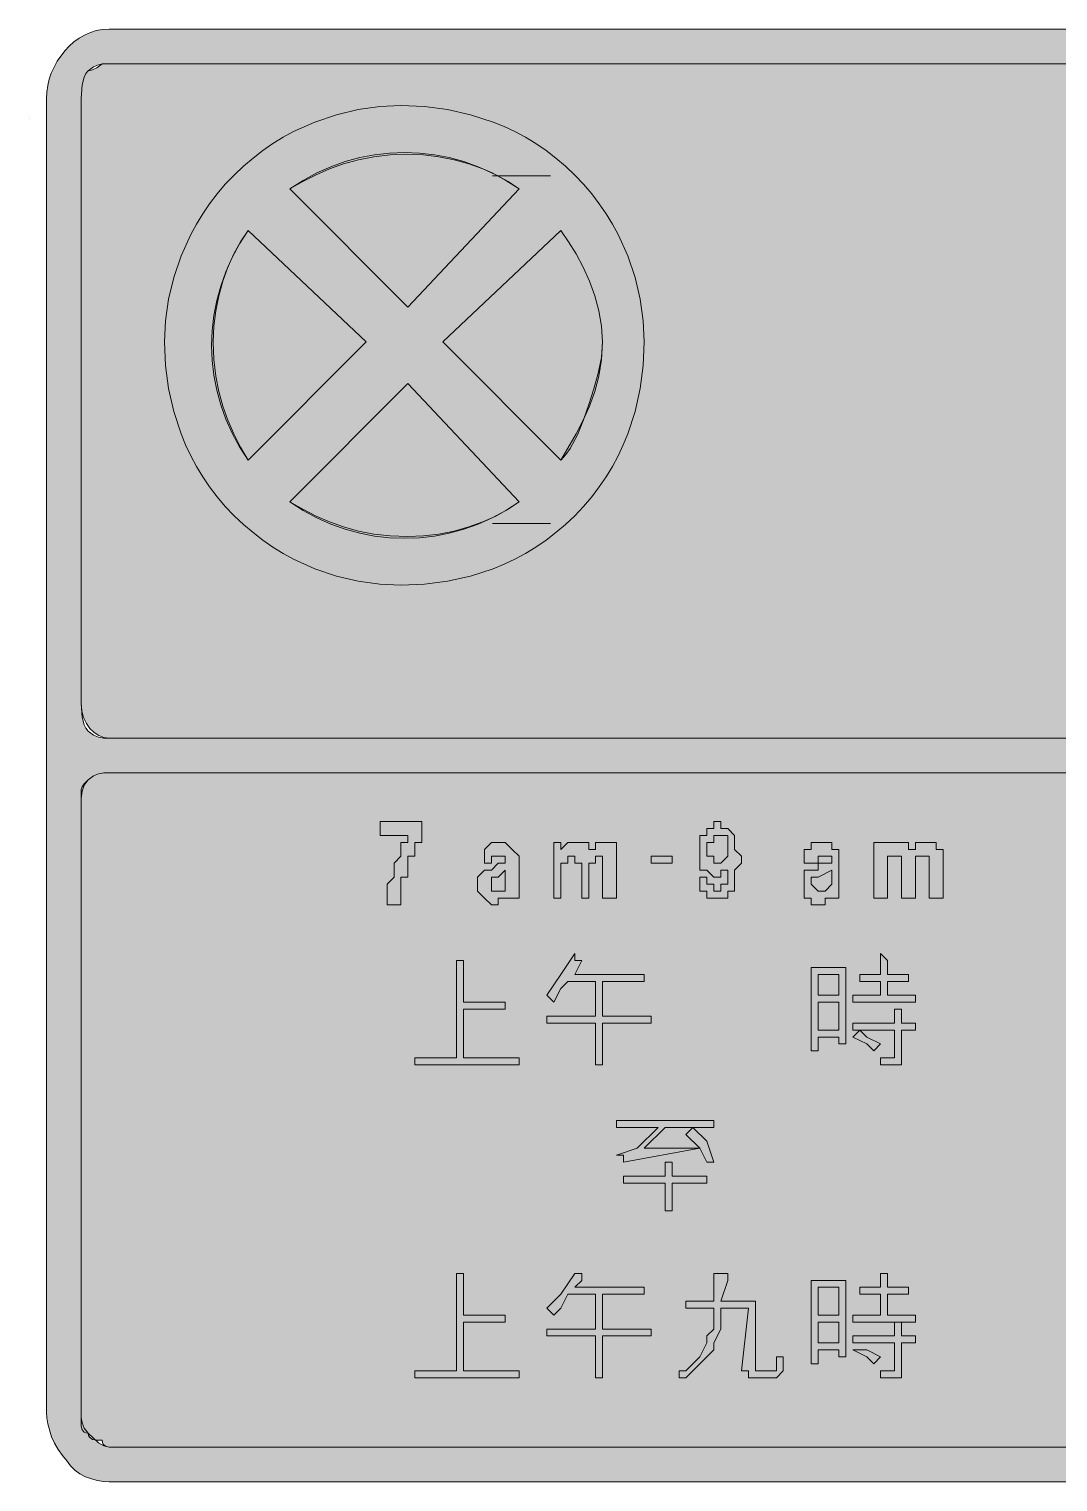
# Model space of a CAD drawing. Header units: metres. Extents: x 73 to 493, y 11 to 262.
# Drawn here: x 73.3 to 250.9, y 10.8 to 261.6 of the extents above; entities that cross this region are included whole.
import ezdxf

# ---------------------------------------------------------------- set-up
doc = ezdxf.new("R2010")
doc.units = ezdxf.units.M
for name, color, linetype, true_color in [('FILL_BLACK_000000', 7, 'Continuous', 0x000000), ('FILL_PINK_E1E1E1', 7, 'Continuous', 0xe1e1e1), ('FILL_WHITE_FFFFFF', 7, 'Continuous', 0xffffff), ('FILL_YELLOW_FFFF00', 7, 'Continuous', 0xffff00), ('STROKE_BLACK_000000', 7, 'Continuous', 0x000000)]:
    doc.layers.add(name, color=color, linetype=linetype, true_color=true_color)

msp = doc.modelspace()

# ---------------------------------------------------------------- hatches: boundary and pattern name
at = {"layer": 'FILL_BLACK_000000', "true_color": 0x000000}
h = msp.add_hatch(color=7, dxfattribs=at)
h.dxf.hatch_style = 1
h.paths.add_polyline_path([(76.77, 252.94), (77.13, 254.01), (78.13, 256.03), (79.44, 257.85), (80.21, 258.66), (81.04, 259.39), (81.93, 260.03), (82.87, 260.57), (83.87, 261.01), (84.9, 261.33), (85.98, 261.53), (87.09, 261.6), (480.69, 261.6), (481.99, 261.54), (483.18, 261.37), (484.3, 261.09), (485.34, 260.7), (486.33, 260.19), (487.27, 259.58), (489.09, 258), (489.93, 257.05), (490.67, 256.01), (491.28, 254.92), (491.79, 253.8), (492.47, 251.59), (492.63, 250.55), (492.69, 249.6), (492.69, 22.8), (492.63, 21.85), (492.47, 20.81), (491.79, 18.6), (491.28, 17.48), (490.67, 16.39), (489.93, 15.35), (489.09, 14.4), (487.27, 12.82), (486.33, 12.21), (485.34, 11.7), (484.3, 11.31), (483.18, 11.03), (481.99, 10.86), (480.69, 10.8), (87.09, 10.8), (86.14, 10.86), (85.12, 11.03), (84.07, 11.31), (83.04, 11.7), (82.06, 12.21), (81.18, 12.82), (80.45, 13.56), (79.89, 14.4), (79.05, 15.35), (78.31, 16.39), (77.7, 17.48), (77.19, 18.6), (76.51, 20.81), (76.35, 21.85), (76.29, 22.8), (76.29, 249.6), (76.35, 250.72), (76.51, 251.84), (76.77, 252.94)])
h.paths.add_polyline_path([(82.44, 21), (82.8, 20.1), (83.49, 19.2), (85.29, 17.55), (86.19, 17.01), (87.09, 16.8), (480.69, 16.8), (481.98, 16.91), (483.15, 17.23), (484.17, 17.75), (485.04, 18.45), (485.74, 19.32), (486.26, 20.34), (486.58, 21.51), (486.69, 22.8), (486.69, 127.2), (486.58, 128.49), (486.26, 129.66), (485.74, 130.68), (485.04, 131.55), (484.17, 132.25), (483.15, 132.77), (481.98, 133.09), (480.69, 133.2), (87.09, 133.2), (86.19, 133.18), (85.29, 133.05), (84.39, 132.69), (83.49, 132), (82.8, 131.08), (82.44, 130.05), (82.31, 128.79), (82.29, 127.2), (82.29, 22.8), (82.31, 21.9), (82.44, 21)], flags=16)
h.paths.add_polyline_path([(484.4, 139.71), (484.99, 140), (485.49, 140.4), (485.89, 140.9), (486.18, 141.49), (486.54, 142.8), (486.69, 145.2), (486.69, 249.6), (486.54, 252), (486.18, 253.31), (485.89, 253.9), (485.49, 254.4), (484.99, 254.8), (484.4, 255.09), (483.09, 255.45), (480.69, 255.6), (87.09, 255.6), (86.19, 255.58), (85.29, 255.45), (84.39, 255.09), (83.49, 254.4), (83.09, 253.9), (82.8, 253.31), (82.44, 252), (82.29, 249.6), (82.29, 145.2), (82.44, 142.8), (82.8, 141.49), (83.09, 140.9), (83.49, 140.4), (84.39, 139.71), (85.29, 139.35), (86.19, 139.22), (87.09, 139.2), (480.69, 139.2), (483.09, 139.35), (484.4, 139.71)], flags=16)
h = msp.add_hatch(color=7, dxfattribs=at)
h.dxf.hatch_style = 1
h.paths.add_polyline_path([(175.86, 189.8), (174.98, 187.94), (174, 186.1), (172.91, 184.31), (171.72, 182.56), (170.42, 180.86), (169.01, 179.2), (167.49, 177.6), (165.89, 176.08), (164.23, 174.67), (162.53, 173.37), (160.78, 172.18), (158.99, 171.09), (157.15, 170.11), (155.29, 169.23), (153.39, 168.45), (149.51, 167.18), (145.55, 166.29), (141.54, 165.77), (137.49, 165.6), (133.84, 165.77), (130.12, 166.29), (126.37, 167.18), (122.64, 168.45), (118.96, 170.11), (117.16, 171.09), (115.38, 172.18), (113.64, 173.37), (111.95, 174.67), (110.29, 176.08), (108.69, 177.6), (107.17, 179.2), (105.76, 180.86), (104.46, 182.56), (103.27, 184.31), (102.18, 186.1), (101.2, 187.94), (100.32, 189.8), (99.54, 191.7), (98.27, 195.58), (97.38, 199.54), (96.86, 203.55), (96.69, 207.6), (96.86, 211.25), (97.38, 214.97), (98.27, 218.72), (99.54, 222.45), (101.2, 226.13), (102.18, 227.93), (103.27, 229.71), (104.46, 231.45), (105.76, 233.14), (107.17, 234.8), (108.69, 236.4), (110.29, 237.92), (111.95, 239.33), (113.64, 240.63), (115.38, 241.82), (117.16, 242.91), (118.96, 243.89), (122.64, 245.55), (126.37, 246.82), (130.12, 247.71), (133.84, 248.23), (137.49, 248.4), (141.54, 248.23), (145.55, 247.71), (149.51, 246.82), (153.39, 245.55), (155.29, 244.77), (157.15, 243.89), (158.99, 242.91), (160.78, 241.82), (162.53, 240.63), (164.23, 239.33), (165.89, 237.92), (167.49, 236.4), (169.01, 234.8), (170.42, 233.14), (171.72, 231.45), (172.91, 229.71), (174, 227.93), (174.98, 226.13), (176.64, 222.45), (177.91, 218.72), (178.8, 214.97), (179.32, 211.25), (179.49, 207.6), (179.32, 203.55), (178.8, 199.54), (177.91, 195.58), (176.64, 191.7), (175.86, 189.8)])
h.paths.add_polyline_path([(105.68, 214.72), (105.18, 212.16), (104.89, 209.59), (104.79, 207), (104.89, 204.41), (105.18, 201.84), (105.68, 199.28), (106.37, 196.76), (107.25, 194.28), (108.33, 191.85), (109.61, 189.49), (111.09, 187.2), (131.49, 207.6), (111.09, 226.8), (109.61, 224.51), (108.33, 222.15), (107.25, 219.72), (106.37, 217.24), (105.68, 214.72)], flags=16)
h.paths.add_polyline_path([(167.94, 191.55), (168.97, 194.12), (169.89, 196.8), (170.77, 199.5), (171.54, 202.2), (172.08, 204.9), (172.29, 207.6), (172.13, 210.3), (171.67, 212.96), (170.96, 215.57), (170.04, 218.1), (168.95, 220.51), (167.73, 222.79), (166.43, 224.89), (165.09, 226.8), (144.69, 207.6), (165.09, 187.2), (165.94, 188.15), (166.68, 189.21), (167.94, 191.55)], flags=16)
h.paths.add_polyline_path([(150.81, 237.84), (148.33, 238.72), (145.81, 239.41), (143.25, 239.91), (140.68, 240.2), (138.09, 240.3), (135.5, 240.2), (132.93, 239.91), (130.37, 239.41), (127.85, 238.72), (125.37, 237.84), (122.94, 236.76), (120.58, 235.48), (118.29, 234), (138.69, 213.6), (157.89, 234), (155.6, 235.48), (153.24, 236.76), (150.81, 237.84)], flags=16)
h.paths.add_polyline_path([(118.29, 180), (120.58, 178.52), (122.94, 177.24), (125.37, 176.16), (127.85, 175.27), (130.37, 174.59), (132.93, 174.09), (135.5, 173.8), (138.09, 173.7), (140.68, 173.8), (143.25, 174.09), (145.81, 174.59), (148.33, 175.27), (150.81, 176.16), (153.24, 177.24), (155.6, 178.52), (157.89, 180), (138.69, 200.4), (118.29, 180)], flags=16)
h = msp.add_hatch(color=7, dxfattribs=at)
h.dxf.hatch_style = 1
h.paths.add_polyline_path([(133.89, 124.8), (141.09, 124.8), (141.09, 122.4), (141.09, 121.2), (139.89, 121.2), (139.89, 120), (139.89, 118.8), (138.69, 118.8), (138.69, 117.6), (138.69, 116.4), (138.69, 115.2), (137.49, 115.2), (137.49, 114), (137.49, 112.8), (137.49, 111.6), (137.49, 110.4), (135.09, 110.4), (135.09, 111.6), (135.09, 112.8), (135.09, 114), (136.29, 115.2), (136.29, 116.4), (136.29, 117.6), (137.49, 118.8), (137.49, 120), (137.49, 121.2), (138.69, 121.2), (138.69, 122.4), (133.89, 122.4), (133.89, 124.8)])
h = msp.add_hatch(color=7, dxfattribs=at)
h.dxf.hatch_style = 1
h.paths.add_polyline_path([(190.29, 114), (191.49, 114), (191.49, 112.8), (192.69, 112.8), (192.69, 114), (193.89, 114), (193.89, 115.2), (193.89, 116.4), (192.69, 116.4), (192.69, 115.2), (191.49, 115.2), (190.29, 116.4), (189.09, 116.4), (189.09, 117.6), (189.09, 118.8), (189.09, 120), (189.09, 121.2), (189.09, 122.4), (190.29, 122.4), (190.29, 123.6), (191.49, 123.6), (191.49, 124.8), (192.69, 124.8), (192.69, 123.6), (193.89, 123.6), (195.09, 122.4), (195.09, 121.2), (195.09, 120), (196.29, 118.8), (196.29, 117.6), (195.09, 116.4), (195.09, 115.2), (195.09, 114), (195.09, 112.8), (193.89, 112.8), (193.89, 111.6), (192.69, 111.6), (191.49, 111.6), (190.29, 111.6), (190.29, 112.8), (189.09, 112.8), (189.09, 114), (189.09, 115.2), (190.29, 115.2), (190.29, 114)])
h.paths.add_polyline_path([(193.89, 121.2), (193.89, 122.4), (192.69, 122.4), (191.49, 122.4), (191.49, 121.2), (190.29, 121.2), (190.29, 120), (190.29, 118.8), (191.49, 118.8), (191.49, 117.6), (192.69, 117.6), (193.89, 118.8), (193.89, 120), (193.89, 121.2)], flags=16)
h = msp.add_hatch(color=7, dxfattribs=at)
h.dxf.hatch_style = 1
h.paths.add_polyline_path([(153.09, 121.2), (154.29, 121.2), (155.49, 121.2), (156.69, 120), (157.89, 118.8), (157.89, 117.6), (157.89, 111.6), (155.49, 111.6), (154.29, 111.6), (154.29, 110.4), (153.09, 110.4), (151.89, 111.6), (150.69, 112.8), (150.69, 114), (150.69, 115.2), (151.89, 116.4), (153.09, 116.4), (154.29, 117.6), (155.49, 117.6), (155.49, 118.8), (154.29, 118.8), (153.09, 118.8), (153.09, 117.6), (151.89, 117.6), (151.89, 118.8), (151.89, 120), (153.09, 121.2)])
h.paths.add_polyline_path([(153.09, 114), (153.09, 112.8), (154.29, 112.8), (155.49, 112.8), (155.49, 114), (155.49, 116.4), (154.29, 115.2), (153.09, 115.2), (153.09, 114)], flags=16)
h = msp.add_hatch(color=7, dxfattribs=at)
h.dxf.hatch_style = 1
h.paths.add_polyline_path([(165.09, 111.6), (163.89, 111.6), (163.89, 121.2), (165.09, 121.2), (165.09, 120), (166.29, 121.2), (167.49, 121.2), (168.69, 121.2), (169.89, 121.2), (169.89, 120), (171.09, 120), (171.09, 121.2), (172.29, 121.2), (173.49, 121.2), (174.69, 121.2), (174.69, 120), (174.69, 118.8), (174.69, 117.6), (174.69, 111.6), (172.29, 111.6), (172.29, 116.4), (172.29, 117.6), (172.29, 118.8), (171.09, 118.8), (171.09, 117.6), (169.89, 117.6), (169.89, 111.6), (168.69, 111.6), (168.69, 116.4), (168.69, 117.6), (167.49, 117.6), (167.49, 118.8), (166.29, 118.8), (166.29, 117.6), (165.09, 117.6), (165.09, 116.4), (165.09, 111.6)])
h = msp.add_hatch(color=7, dxfattribs=at)
h.dxf.hatch_style = 1
h.paths.add_polyline_path([(208.29, 120), (208.29, 121.2), (209.49, 121.2), (210.69, 121.2), (211.89, 121.2), (211.89, 120), (213.09, 120), (213.09, 118.8), (213.09, 117.6), (213.09, 111.6), (211.89, 111.6), (210.69, 111.6), (210.69, 110.4), (209.49, 110.4), (208.29, 110.4), (208.29, 111.6), (207.09, 111.6), (207.09, 112.8), (207.09, 114), (207.09, 115.2), (207.09, 116.4), (208.29, 116.4), (209.49, 116.4), (209.49, 117.6), (207.09, 117.6), (207.09, 118.8), (207.09, 120), (208.29, 120)])
h.paths.add_polyline_path([(210.69, 117.6), (211.89, 117.6), (211.89, 118.8), (210.69, 118.8), (209.49, 118.8), (209.49, 117.6), (210.69, 117.6)], flags=16)
h.paths.add_polyline_path([(208.29, 114), (209.49, 112.8), (210.69, 112.8), (211.89, 114), (211.89, 116.4), (209.49, 115.2), (208.29, 115.2), (208.29, 114)], flags=16)
h = msp.add_hatch(color=7, dxfattribs=at)
h.dxf.hatch_style = 1
h.paths.add_polyline_path([(223.89, 121.2), (225.09, 121.2), (225.09, 120), (226.29, 120), (226.29, 121.2), (227.49, 121.2), (228.69, 121.2), (229.89, 121.2), (229.89, 120), (231.09, 120), (231.09, 118.8), (231.09, 117.6), (231.09, 111.6), (228.69, 111.6), (228.69, 116.4), (228.69, 117.6), (228.69, 118.8), (227.49, 118.8), (226.29, 118.8), (226.29, 117.6), (226.29, 111.6), (223.89, 111.6), (223.89, 116.4), (223.89, 117.6), (223.89, 118.8), (222.69, 118.8), (221.49, 118.8), (221.49, 117.6), (221.49, 116.4), (221.49, 111.6), (219.09, 111.6), (219.09, 121.2), (221.49, 121.2), (222.69, 121.2), (223.89, 121.2)])
h = msp.add_hatch(color=7, dxfattribs=at)
h.dxf.hatch_style = 1
h.paths.add_polyline_path([(184.29, 118.8), (184.29, 117.6), (180.69, 117.6), (180.69, 118.8), (184.29, 118.8)])
h = msp.add_hatch(color=7, dxfattribs=at)
h.dxf.hatch_style = 1
h.paths.add_polyline_path([(139.89, 84), (147.09, 84), (147.09, 100.8), (148.29, 100.8), (148.29, 93.6), (155.49, 93.6), (155.49, 92.4), (148.29, 92.4), (148.29, 84), (157.89, 84), (157.89, 82.8), (139.89, 82.8), (139.89, 84)])
h = msp.add_hatch(color=7, dxfattribs=at)
h.dxf.hatch_style = 1
h.paths.add_polyline_path([(172.29, 82.8), (171.09, 82.8), (171.09, 90), (162.69, 90), (162.69, 91.2), (171.09, 91.2), (171.09, 97.2), (166.29, 97.2), (165.09, 96), (163.89, 93.6), (162.69, 94.8), (165.09, 98.4), (167.49, 102), (167.49, 100.8), (168.69, 100.8), (167.49, 98.4), (179.49, 98.4), (179.49, 97.2), (172.29, 97.2), (172.29, 91.2), (180.69, 91.2), (180.69, 90), (172.29, 90), (172.29, 82.8)])
h = msp.add_hatch(color=7, dxfattribs=at)
h.dxf.hatch_style = 1
h.paths.add_polyline_path([(220.29, 100.8), (220.29, 102), (221.49, 100.8), (221.49, 98.4), (225.09, 98.4), (225.09, 97.2), (221.49, 97.2), (221.49, 94.8), (226.29, 94.8), (226.29, 93.6), (215.49, 93.6), (215.49, 94.8), (220.29, 94.8), (220.29, 97.2), (216.69, 97.2), (216.69, 98.4), (220.29, 98.4), (220.29, 100.8)])
h = msp.add_hatch(color=7, dxfattribs=at)
h.dxf.hatch_style = 1
h.paths.add_polyline_path([(214.29, 86.4), (213.09, 86.4), (213.09, 87.6), (209.49, 87.6), (209.49, 85.2), (208.29, 85.2), (208.29, 99.6), (214.29, 99.6), (214.29, 86.4)])
h.paths.add_polyline_path([(213.09, 93.6), (209.49, 93.6), (209.49, 88.8), (213.09, 88.8), (213.09, 93.6)], flags=16)
h.paths.add_polyline_path([(213.09, 98.4), (209.49, 98.4), (209.49, 94.8), (213.09, 94.8), (213.09, 98.4)], flags=16)
h = msp.add_hatch(color=7, dxfattribs=at)
h.dxf.hatch_style = 1
h.paths.add_polyline_path([(222.69, 85.2), (222.69, 88.8), (215.49, 88.8), (215.49, 90), (222.69, 90), (222.69, 92.4), (223.89, 92.4), (223.89, 90), (226.29, 90), (226.29, 88.8), (223.89, 88.8), (223.89, 84), (223.89, 82.8), (222.69, 82.8), (220.29, 82.8), (220.29, 84), (221.49, 84), (222.69, 84), (222.69, 85.2)])
h = msp.add_hatch(color=7, dxfattribs=at)
h.dxf.hatch_style = 1
h.paths.add_polyline_path([(215.49, 87.6), (216.69, 88.8), (217.89, 87.6), (220.29, 86.4), (219.09, 85.2), (217.89, 86.4), (215.49, 87.6)])
h = msp.add_hatch(color=7, dxfattribs=at)
h.dxf.hatch_style = 1
h.paths.add_polyline_path([(175.89, 67.2), (174.69, 67.2), (178.29, 68.4), (181.89, 72), (174.69, 72), (174.69, 73.2), (191.49, 73.2), (191.49, 72), (187.89, 72), (183.09, 72), (179.49, 68.4), (189.09, 68.4), (175.89, 66), (175.89, 67.2)])
h = msp.add_hatch(color=7, dxfattribs=at)
h.dxf.hatch_style = 1
h.paths.add_polyline_path([(189.09, 68.4), (186.69, 70.8), (187.89, 72), (190.29, 69.6), (191.49, 66), (190.29, 66), (189.09, 68.4)])
h = msp.add_hatch(color=7, dxfattribs=at)
h.dxf.hatch_style = 1
h.paths.add_polyline_path([(175.89, 62.4), (175.89, 63.6), (183.09, 63.6), (183.09, 66), (184.29, 66), (184.29, 64.8), (184.29, 63.6), (190.29, 63.6), (190.29, 62.4), (184.29, 62.4), (184.29, 57.6), (183.09, 57.6), (183.09, 62.4), (175.89, 62.4)])
h = msp.add_hatch(color=7, dxfattribs=at)
h.dxf.hatch_style = 1
h.paths.add_polyline_path([(139.89, 30), (147.09, 30), (147.09, 46.8), (148.29, 46.8), (148.29, 45.6), (148.29, 39.6), (155.49, 39.6), (155.49, 38.4), (148.29, 38.4), (148.29, 30), (157.89, 30), (157.89, 28.8), (139.89, 28.8), (139.89, 30)])
h = msp.add_hatch(color=7, dxfattribs=at)
h.dxf.hatch_style = 1
h.paths.add_polyline_path([(172.29, 28.8), (171.09, 28.8), (171.09, 36), (162.69, 36), (162.69, 37.2), (171.09, 37.2), (171.09, 43.2), (166.29, 43.2), (165.09, 40.8), (163.89, 39.6), (162.69, 40.8), (165.09, 43.2), (167.49, 46.8), (168.69, 46.8), (168.69, 45.6), (167.49, 44.4), (179.49, 44.4), (179.49, 43.2), (172.29, 43.2), (172.29, 37.2), (180.69, 37.2), (180.69, 36), (172.29, 36), (172.29, 28.8)])
h = msp.add_hatch(color=7, dxfattribs=at)
h.dxf.hatch_style = 1
h.paths.add_polyline_path([(192.69, 40.8), (192.69, 38.4), (192.69, 37.2), (191.49, 34.8), (191.49, 33.6), (190.29, 32.4), (189.09, 31.2), (187.89, 30), (186.69, 28.8), (185.49, 28.8), (185.49, 30), (186.69, 30), (187.89, 31.2), (189.09, 32.4), (190.29, 34.8), (190.29, 36), (191.49, 37.2), (191.49, 38.4), (191.49, 40.8), (186.69, 40.8), (186.69, 42), (191.49, 42), (191.49, 46.8), (192.69, 46.8), (193.89, 46.8), (193.89, 45.6), (192.69, 42), (198.69, 42), (198.69, 30), (201.09, 30), (202.29, 30), (202.29, 32.4), (203.49, 32.4), (203.49, 30), (202.29, 28.8), (201.09, 28.8), (198.69, 28.8), (197.49, 28.8), (197.49, 30), (196.29, 30), (197.49, 40.8), (192.69, 40.8)])
h = msp.add_hatch(color=7, dxfattribs=at)
h.dxf.hatch_style = 1
h.paths.add_polyline_path([(214.29, 32.4), (213.09, 32.4), (213.09, 33.6), (209.49, 33.6), (209.49, 31.2), (208.29, 31.2), (208.29, 45.6), (214.29, 45.6), (214.29, 32.4)])
h.paths.add_polyline_path([(209.49, 34.8), (213.09, 34.8), (213.09, 38.4), (209.49, 38.4), (209.49, 34.8)], flags=16)
h.paths.add_polyline_path([(213.09, 44.4), (209.49, 44.4), (209.49, 39.6), (213.09, 39.6), (213.09, 44.4)], flags=16)
h = msp.add_hatch(color=7, dxfattribs=at)
h.dxf.hatch_style = 1
h.paths.add_polyline_path([(220.29, 39.6), (220.29, 43.2), (216.69, 43.2), (216.69, 44.4), (220.29, 44.4), (220.29, 46.8), (221.49, 46.8), (221.49, 44.4), (225.09, 44.4), (225.09, 43.2), (221.49, 43.2), (221.49, 39.6), (226.29, 39.6), (226.29, 38.4), (215.49, 38.4), (215.49, 39.6), (220.29, 39.6)])
h = msp.add_hatch(color=7, dxfattribs=at)
h.dxf.hatch_style = 1
h.paths.add_polyline_path([(215.49, 36), (222.69, 36), (222.69, 38.4), (223.89, 38.4), (223.89, 37.2), (223.89, 36), (226.29, 36), (226.29, 34.8), (223.89, 34.8), (223.89, 30), (223.89, 28.8), (222.69, 28.8), (220.29, 28.8), (220.29, 30), (221.49, 30), (222.69, 30), (222.69, 34.8), (215.49, 34.8), (215.49, 36)])
h = msp.add_hatch(color=7, dxfattribs=at)
h.dxf.hatch_style = 1
h.paths.add_polyline_path([(216.69, 33.6), (217.89, 33.6), (220.29, 32.4), (219.09, 31.2), (217.89, 32.4), (215.49, 33.6), (216.69, 33.6)])
at = {"layer": 'FILL_PINK_E1E1E1', "true_color": 0xe1e1e1}
h = msp.add_hatch(color=7, dxfattribs=at)
h.dxf.hatch_style = 1
h.paths.add_polyline_path([(118.29, 234), (120.54, 235.29), (122.83, 236.46), (125.17, 237.48), (127.59, 238.35), (130.13, 239.05), (132.8, 239.57), (135.65, 239.89), (138.69, 240), (141.39, 239.89), (144.05, 239.57), (146.66, 239.05), (149.19, 238.35), (151.6, 237.48), (153.88, 236.46), (155.98, 235.29), (157.89, 234), (138.69, 213.6), (118.29, 234)])
h = msp.add_hatch(color=7, dxfattribs=at)
h.dxf.hatch_style = 1
h.paths.add_polyline_path([(109.8, 189.45), (108.63, 191.74), (107.61, 194.08), (106.74, 196.5), (106.04, 199.04), (105.52, 201.71), (105.2, 204.56), (105.09, 207.6), (105.2, 210.3), (105.52, 212.96), (106.04, 215.57), (106.74, 218.1), (107.61, 220.51), (108.63, 222.79), (109.8, 224.89), (111.09, 226.8), (131.49, 207.6), (111.09, 187.2), (109.8, 189.45)])
h = msp.add_hatch(color=7, dxfattribs=at)
h.dxf.hatch_style = 1
h.paths.add_polyline_path([(165.09, 226.8), (166.43, 224.89), (167.73, 222.79), (168.95, 220.51), (170.04, 218.1), (170.96, 215.57), (171.67, 212.96), (172.13, 210.3), (172.29, 207.6), (172.13, 204.56), (171.67, 201.71), (170.96, 199.04), (170.04, 196.5), (168.95, 194.08), (167.73, 191.74), (165.09, 187.2), (144.69, 207.6), (165.09, 226.8)])
h = msp.add_hatch(color=7, dxfattribs=at)
h.dxf.hatch_style = 1
h.paths.add_polyline_path([(157.89, 180), (155.98, 178.71), (153.88, 177.54), (151.6, 176.52), (149.19, 175.65), (146.66, 174.95), (144.05, 174.43), (141.39, 174.11), (138.69, 174), (135.65, 174.11), (132.8, 174.43), (130.13, 174.95), (127.59, 175.65), (125.17, 176.52), (122.83, 177.54), (120.54, 178.71), (118.29, 180), (138.69, 200.4), (157.89, 180)])
at = {"layer": 'FILL_WHITE_FFFFFF', "true_color": 0xffffff}
h = msp.add_hatch(color=7, dxfattribs=at)
h.dxf.hatch_style = 1
h.paths.add_polyline_path([(283.89, 133.2), (283.89, 16.8), (87.09, 16.8), (86.49, 16.95), (86.08, 17.31), (85.94, 17.6), (85.89, 18), (85.01, 18.02), (84.24, 18.15), (83.7, 18.51), (83.54, 18.8), (83.49, 19.2), (83.09, 19.25), (82.8, 19.39), (82.44, 19.8), (82.29, 20.4), (82.29, 22.8), (82.29, 127.2), (82.29, 129.6), (82.31, 130.31), (82.44, 130.8), (82.8, 131.29), (83.49, 132), (84.39, 132.69), (85.29, 133.05), (86.19, 133.18), (87.09, 133.2), (283.89, 133.2)])
at = {"layer": 'FILL_YELLOW_FFFF00', "true_color": 0xffff00}
h = msp.add_hatch(color=7, dxfattribs=at)
h.dxf.hatch_style = 1
h.paths.add_polyline_path([(87.09, 139.2), (86.19, 139.31), (85.33, 139.63), (84.52, 140.15), (83.79, 140.85), (83.18, 141.72), (82.7, 142.74), (82.4, 143.91), (82.29, 145.2), (82.29, 249.6), (82.44, 252), (82.8, 253.31), (83.09, 253.9), (83.49, 254.4), (84.24, 254.55), (85.01, 254.91), (85.89, 255.6), (87.09, 255.6), (480.69, 255.6), (481.98, 255.49), (483.15, 255.17), (484.17, 254.65), (485.04, 253.95), (485.74, 253.08), (486.26, 252.06), (486.58, 250.89), (486.69, 249.6), (486.69, 145.2), (486.69, 142.8), (486.29, 142.75), (486, 142.59), (485.64, 142.05), (485.51, 141.28), (485.49, 140.4), (484.78, 140.38), (484.29, 140.25), (483.8, 139.89), (483.09, 139.2), (480.69, 139.2), (87.09, 139.2)])

# ---------------------------------------------------------------- linework, layer by layer
at = {"layer": 'FILL_BLACK_000000', "lineweight": 0, "true_color": 0x000000}
for points in [[(480.69, 10.8), (87.09, 10.8), (86.14, 10.86), (85.12, 11.03), (84.07, 11.31), (83.04, 11.7), (82.06, 12.21), (81.18, 12.82), (80.45, 13.56), (79.89, 14.4), (79.05, 15.35), (78.31, 16.39), (77.7, 17.48), (77.19, 18.6), (76.51, 20.81), (76.35, 21.85), (76.29, 22.8), (76.29, 249.6), (76.35, 250.72), (76.51, 251.84), (76.77, 252.94), (77.13, 254.01), (78.13, 256.03), (79.44, 257.85), (80.21, 258.66), (81.04, 259.39), (81.93, 260.03), (82.87, 260.57), (83.87, 261.01), (84.9, 261.33), (85.98, 261.53), (87.09, 261.6), (480.69, 261.6)], [(480.69, 255.6), (87.09, 255.6), (86.19, 255.58), (85.29, 255.45), (84.39, 255.09), (83.49, 254.4), (83.09, 253.9), (82.8, 253.31), (82.44, 252), (82.29, 249.6), (82.29, 145.2), (82.44, 142.8), (82.8, 141.49), (83.09, 140.9), (83.49, 140.4), (84.39, 139.71), (85.29, 139.35), (86.19, 139.22), (87.09, 139.2), (480.69, 139.2)], [(480.69, 133.2), (87.09, 133.2), (86.19, 133.18), (85.29, 133.05), (84.39, 132.69), (83.49, 132), (82.8, 131.08), (82.44, 130.05), (82.31, 128.79), (82.29, 127.2), (82.29, 22.8), (82.31, 21.9), (82.44, 21), (82.8, 20.1), (83.49, 19.2), (85.29, 17.55), (86.19, 17.01), (87.09, 16.8), (480.69, 16.8)]]:
    msp.add_lwpolyline(points, dxfattribs=at)
for points in [[(175.86, 189.8), (174.98, 187.94), (174, 186.1), (172.91, 184.31), (171.72, 182.56), (170.42, 180.86), (169.01, 179.2), (167.49, 177.6), (165.89, 176.08), (164.23, 174.67), (162.53, 173.37), (160.78, 172.18), (158.99, 171.09), (157.15, 170.11), (155.29, 169.23), (153.39, 168.45), (149.51, 167.18), (145.55, 166.29), (141.54, 165.77), (137.49, 165.6), (133.84, 165.77), (130.12, 166.29), (126.37, 167.18), (122.64, 168.45), (118.96, 170.11), (117.16, 171.09), (115.38, 172.18), (113.64, 173.37), (111.95, 174.67), (110.29, 176.08), (108.69, 177.6), (107.17, 179.2), (105.76, 180.86), (104.46, 182.56), (103.27, 184.31), (102.18, 186.1), (101.2, 187.94), (100.32, 189.8), (99.54, 191.7), (98.27, 195.58), (97.38, 199.54), (96.86, 203.55), (96.69, 207.6), (96.86, 211.25), (97.38, 214.97), (98.27, 218.72), (99.54, 222.45), (101.2, 226.13), (102.18, 227.93), (103.27, 229.71), (104.46, 231.45), (105.76, 233.14), (107.17, 234.8), (108.69, 236.4), (110.29, 237.92), (111.95, 239.33), (113.64, 240.63), (115.38, 241.82), (117.16, 242.91), (118.96, 243.89), (122.64, 245.55), (126.37, 246.82), (130.12, 247.71), (133.84, 248.23), (137.49, 248.4), (141.54, 248.23), (145.55, 247.71), (149.51, 246.82), (153.39, 245.55), (155.29, 244.77), (157.15, 243.89), (158.99, 242.91), (160.78, 241.82), (162.53, 240.63), (164.23, 239.33), (165.89, 237.92), (167.49, 236.4), (169.01, 234.8), (170.42, 233.14), (171.72, 231.45), (172.91, 229.71), (174, 227.93), (174.98, 226.13), (176.64, 222.45), (177.91, 218.72), (178.8, 214.97), (179.32, 211.25), (179.49, 207.6), (179.32, 203.55), (178.8, 199.54), (177.91, 195.58), (176.64, 191.7)], [(150.81, 237.84), (148.33, 238.72), (145.81, 239.41), (143.25, 239.91), (140.68, 240.2), (138.09, 240.3), (135.5, 240.2), (132.93, 239.91), (130.37, 239.41), (127.85, 238.72), (125.37, 237.84), (122.94, 236.76), (120.58, 235.48), (118.29, 234), (138.69, 213.6), (157.89, 234), (155.6, 235.48), (153.24, 236.76)], [(105.68, 214.72), (105.18, 212.16), (104.89, 209.59), (104.79, 207), (104.89, 204.41), (105.18, 201.84), (105.68, 199.28), (106.37, 196.76), (107.25, 194.28), (108.33, 191.85), (109.61, 189.49), (111.09, 187.2), (131.49, 207.6), (111.09, 226.8), (109.61, 224.51), (108.33, 222.15), (107.25, 219.72), (106.37, 217.24)], [(167.94, 191.55), (168.97, 194.12), (169.89, 196.8), (170.77, 199.5), (171.54, 202.2), (172.08, 204.9), (172.29, 207.6), (172.13, 210.3), (171.67, 212.96), (170.96, 215.57), (170.04, 218.1), (168.95, 220.51), (167.73, 222.79), (166.43, 224.89), (165.09, 226.8), (144.69, 207.6), (165.09, 187.2), (165.94, 188.15), (166.68, 189.21)], [(118.29, 180), (120.58, 178.52), (122.94, 177.24), (125.37, 176.16), (127.85, 175.27), (130.37, 174.59), (132.93, 174.09), (135.5, 173.8), (138.09, 173.7), (140.68, 173.8), (143.25, 174.09), (145.81, 174.59), (148.33, 175.27), (150.81, 176.16), (153.24, 177.24), (155.6, 178.52), (157.89, 180), (138.69, 200.4)], [(133.89, 124.8), (141.09, 124.8), (141.09, 122.4), (141.09, 121.2), (139.89, 121.2), (139.89, 120), (139.89, 118.8), (138.69, 118.8), (138.69, 117.6), (138.69, 116.4), (138.69, 115.2), (137.49, 115.2), (137.49, 114), (137.49, 112.8), (137.49, 111.6), (137.49, 110.4), (135.09, 110.4), (135.09, 111.6), (135.09, 112.8), (135.09, 114), (136.29, 115.2), (136.29, 116.4), (136.29, 117.6), (137.49, 118.8), (137.49, 120), (137.49, 121.2), (138.69, 121.2), (138.69, 122.4), (133.89, 122.4)], [(190.29, 114), (191.49, 114), (191.49, 112.8), (192.69, 112.8), (192.69, 114), (193.89, 114), (193.89, 115.2), (193.89, 116.4), (192.69, 116.4), (192.69, 115.2), (191.49, 115.2), (190.29, 116.4), (189.09, 116.4), (189.09, 117.6), (189.09, 118.8), (189.09, 120), (189.09, 121.2), (189.09, 122.4), (190.29, 122.4), (190.29, 123.6), (191.49, 123.6), (191.49, 124.8), (192.69, 124.8), (192.69, 123.6), (193.89, 123.6), (195.09, 122.4), (195.09, 121.2), (195.09, 120), (196.29, 118.8), (196.29, 117.6), (195.09, 116.4), (195.09, 115.2), (195.09, 114), (195.09, 112.8), (193.89, 112.8), (193.89, 111.6), (192.69, 111.6), (191.49, 111.6), (190.29, 111.6), (190.29, 112.8), (189.09, 112.8), (189.09, 114), (189.09, 115.2), (190.29, 115.2)], [(153.09, 121.2), (154.29, 121.2), (155.49, 121.2), (156.69, 120), (157.89, 118.8), (157.89, 117.6), (157.89, 111.6), (155.49, 111.6), (154.29, 111.6), (154.29, 110.4), (153.09, 110.4), (151.89, 111.6), (150.69, 112.8), (150.69, 114), (150.69, 115.2), (151.89, 116.4), (153.09, 116.4), (154.29, 117.6), (155.49, 117.6), (155.49, 118.8), (154.29, 118.8), (153.09, 118.8), (153.09, 117.6), (151.89, 117.6), (151.89, 118.8), (151.89, 120)], [(165.09, 111.6), (163.89, 111.6), (163.89, 121.2), (165.09, 121.2), (165.09, 120), (166.29, 121.2), (167.49, 121.2), (168.69, 121.2), (169.89, 121.2), (169.89, 120), (171.09, 120), (171.09, 121.2), (172.29, 121.2), (173.49, 121.2), (174.69, 121.2), (174.69, 120), (174.69, 118.8), (174.69, 117.6), (174.69, 111.6), (172.29, 111.6), (172.29, 116.4), (172.29, 117.6), (172.29, 118.8), (171.09, 118.8), (171.09, 117.6), (169.89, 117.6), (169.89, 111.6), (168.69, 111.6), (168.69, 116.4), (168.69, 117.6), (167.49, 117.6), (167.49, 118.8), (166.29, 118.8), (166.29, 117.6), (165.09, 117.6), (165.09, 116.4)], [(193.89, 121.2), (193.89, 122.4), (192.69, 122.4), (191.49, 122.4), (191.49, 121.2), (190.29, 121.2), (190.29, 120), (190.29, 118.8), (191.49, 118.8), (191.49, 117.6), (192.69, 117.6), (193.89, 118.8), (193.89, 120)], [(208.29, 120), (208.29, 121.2), (209.49, 121.2), (210.69, 121.2), (211.89, 121.2), (211.89, 120), (213.09, 120), (213.09, 118.8), (213.09, 117.6), (213.09, 111.6), (211.89, 111.6), (210.69, 111.6), (210.69, 110.4), (209.49, 110.4), (208.29, 110.4), (208.29, 111.6), (207.09, 111.6), (207.09, 112.8), (207.09, 114), (207.09, 115.2), (207.09, 116.4), (208.29, 116.4), (209.49, 116.4), (209.49, 117.6), (207.09, 117.6), (207.09, 118.8), (207.09, 120)], [(223.89, 121.2), (225.09, 121.2), (225.09, 120), (226.29, 120), (226.29, 121.2), (227.49, 121.2), (228.69, 121.2), (229.89, 121.2), (229.89, 120), (231.09, 120), (231.09, 118.8), (231.09, 117.6), (231.09, 111.6), (228.69, 111.6), (228.69, 116.4), (228.69, 117.6), (228.69, 118.8), (227.49, 118.8), (226.29, 118.8), (226.29, 117.6), (226.29, 111.6), (223.89, 111.6), (223.89, 116.4), (223.89, 117.6), (223.89, 118.8), (222.69, 118.8), (221.49, 118.8), (221.49, 117.6), (221.49, 116.4), (221.49, 111.6), (219.09, 111.6), (219.09, 121.2), (221.49, 121.2), (222.69, 121.2)], [(184.29, 118.8), (184.29, 117.6), (180.69, 117.6), (180.69, 118.8)], [(210.69, 117.6), (211.89, 117.6), (211.89, 118.8), (210.69, 118.8), (209.49, 118.8), (209.49, 117.6)], [(153.09, 114), (153.09, 112.8), (154.29, 112.8), (155.49, 112.8), (155.49, 114), (155.49, 116.4), (154.29, 115.2), (153.09, 115.2)], [(208.29, 114), (209.49, 112.8), (210.69, 112.8), (211.89, 114), (211.89, 116.4), (209.49, 115.2), (208.29, 115.2)], [(139.89, 84), (147.09, 84), (147.09, 100.8), (148.29, 100.8), (148.29, 93.6), (155.49, 93.6), (155.49, 92.4), (148.29, 92.4), (148.29, 84), (157.89, 84), (157.89, 82.8), (139.89, 82.8)], [(172.29, 82.8), (171.09, 82.8), (171.09, 90), (162.69, 90), (162.69, 91.2), (171.09, 91.2), (171.09, 97.2), (166.29, 97.2), (165.09, 96), (163.89, 93.6), (162.69, 94.8), (165.09, 98.4), (167.49, 102), (167.49, 100.8), (168.69, 100.8), (167.49, 98.4), (179.49, 98.4), (179.49, 97.2), (172.29, 97.2), (172.29, 91.2), (180.69, 91.2), (180.69, 90), (172.29, 90)], [(220.29, 100.8), (220.29, 102), (221.49, 100.8), (221.49, 98.4), (225.09, 98.4), (225.09, 97.2), (221.49, 97.2), (221.49, 94.8), (226.29, 94.8), (226.29, 93.6), (215.49, 93.6), (215.49, 94.8), (220.29, 94.8), (220.29, 97.2), (216.69, 97.2), (216.69, 98.4), (220.29, 98.4)], [(214.29, 86.4), (213.09, 86.4), (213.09, 87.6), (209.49, 87.6), (209.49, 85.2), (208.29, 85.2), (208.29, 99.6), (214.29, 99.6)], [(213.09, 98.4), (209.49, 98.4), (209.49, 94.8), (213.09, 94.8)], [(213.09, 93.6), (209.49, 93.6), (209.49, 88.8), (213.09, 88.8)], [(222.69, 85.2), (222.69, 88.8), (215.49, 88.8), (215.49, 90), (222.69, 90), (222.69, 92.4), (223.89, 92.4), (223.89, 90), (226.29, 90), (226.29, 88.8), (223.89, 88.8), (223.89, 84), (223.89, 82.8), (222.69, 82.8), (220.29, 82.8), (220.29, 84), (221.49, 84), (222.69, 84)], [(215.49, 87.6), (216.69, 88.8), (217.89, 87.6), (220.29, 86.4), (219.09, 85.2), (217.89, 86.4)], [(175.89, 67.2), (174.69, 67.2), (178.29, 68.4), (181.89, 72), (174.69, 72), (174.69, 73.2), (191.49, 73.2), (191.49, 72), (187.89, 72), (183.09, 72), (179.49, 68.4), (189.09, 68.4), (175.89, 66)], [(189.09, 68.4), (186.69, 70.8), (187.89, 72), (190.29, 69.6), (191.49, 66), (190.29, 66)], [(175.89, 62.4), (175.89, 63.6), (183.09, 63.6), (183.09, 66), (184.29, 66), (184.29, 64.8), (184.29, 63.6), (190.29, 63.6), (190.29, 62.4), (184.29, 62.4), (184.29, 57.6), (183.09, 57.6), (183.09, 62.4)], [(139.89, 30), (147.09, 30), (147.09, 46.8), (148.29, 46.8), (148.29, 45.6), (148.29, 39.6), (155.49, 39.6), (155.49, 38.4), (148.29, 38.4), (148.29, 30), (157.89, 30), (157.89, 28.8), (139.89, 28.8)], [(172.29, 28.8), (171.09, 28.8), (171.09, 36), (162.69, 36), (162.69, 37.2), (171.09, 37.2), (171.09, 43.2), (166.29, 43.2), (165.09, 40.8), (163.89, 39.6), (162.69, 40.8), (165.09, 43.2), (167.49, 46.8), (168.69, 46.8), (168.69, 45.6), (167.49, 44.4), (179.49, 44.4), (179.49, 43.2), (172.29, 43.2), (172.29, 37.2), (180.69, 37.2), (180.69, 36), (172.29, 36)], [(192.69, 40.8), (192.69, 38.4), (192.69, 37.2), (191.49, 34.8), (191.49, 33.6), (190.29, 32.4), (189.09, 31.2), (187.89, 30), (186.69, 28.8), (185.49, 28.8), (185.49, 30), (186.69, 30), (187.89, 31.2), (189.09, 32.4), (190.29, 34.8), (190.29, 36), (191.49, 37.2), (191.49, 38.4), (191.49, 40.8), (186.69, 40.8), (186.69, 42), (191.49, 42), (191.49, 46.8), (192.69, 46.8), (193.89, 46.8), (193.89, 45.6), (192.69, 42), (198.69, 42), (198.69, 30), (201.09, 30), (202.29, 30), (202.29, 32.4), (203.49, 32.4), (203.49, 30), (202.29, 28.8), (201.09, 28.8), (198.69, 28.8), (197.49, 28.8), (197.49, 30), (196.29, 30), (197.49, 40.8)], [(214.29, 32.4), (213.09, 32.4), (213.09, 33.6), (209.49, 33.6), (209.49, 31.2), (208.29, 31.2), (208.29, 45.6), (214.29, 45.6)], [(220.29, 39.6), (220.29, 43.2), (216.69, 43.2), (216.69, 44.4), (220.29, 44.4), (220.29, 46.8), (221.49, 46.8), (221.49, 44.4), (225.09, 44.4), (225.09, 43.2), (221.49, 43.2), (221.49, 39.6), (226.29, 39.6), (226.29, 38.4), (215.49, 38.4), (215.49, 39.6)], [(213.09, 44.4), (209.49, 44.4), (209.49, 39.6), (213.09, 39.6)], [(209.49, 34.8), (213.09, 34.8), (213.09, 38.4), (209.49, 38.4)], [(215.49, 36), (222.69, 36), (222.69, 38.4), (223.89, 38.4), (223.89, 37.2), (223.89, 36), (226.29, 36), (226.29, 34.8), (223.89, 34.8), (223.89, 30), (223.89, 28.8), (222.69, 28.8), (220.29, 28.8), (220.29, 30), (221.49, 30), (222.69, 30), (222.69, 34.8), (215.49, 34.8)], [(216.69, 33.6), (217.89, 33.6), (220.29, 32.4), (219.09, 31.2), (217.89, 32.4), (215.49, 33.6)]]:
    msp.add_lwpolyline(points, close=True, dxfattribs=at)
at = {"layer": 'FILL_PINK_E1E1E1', "lineweight": 0, "true_color": 0xe1e1e1}
for points in [[(118.29, 234), (120.54, 235.29), (122.83, 236.46), (125.17, 237.48), (127.59, 238.35), (130.13, 239.05), (132.8, 239.57), (135.65, 239.89), (138.69, 240), (141.39, 239.89), (144.05, 239.57), (146.66, 239.05), (149.19, 238.35), (151.6, 237.48), (153.88, 236.46), (155.98, 235.29), (157.89, 234), (138.69, 213.6)], [(109.8, 189.45), (108.63, 191.74), (107.61, 194.08), (106.74, 196.5), (106.04, 199.04), (105.52, 201.71), (105.2, 204.56), (105.09, 207.6), (105.2, 210.3), (105.52, 212.96), (106.04, 215.57), (106.74, 218.1), (107.61, 220.51), (108.63, 222.79), (109.8, 224.89), (111.09, 226.8), (131.49, 207.6), (111.09, 187.2)], [(165.09, 226.8), (166.43, 224.89), (167.73, 222.79), (168.95, 220.51), (170.04, 218.1), (170.96, 215.57), (171.67, 212.96), (172.13, 210.3), (172.29, 207.6), (172.13, 204.56), (171.67, 201.71), (170.96, 199.04), (170.04, 196.5), (168.95, 194.08), (167.73, 191.74), (165.09, 187.2), (144.69, 207.6)], [(157.89, 180), (155.98, 178.71), (153.88, 177.54), (151.6, 176.52), (149.19, 175.65), (146.66, 174.95), (144.05, 174.43), (141.39, 174.11), (138.69, 174), (135.65, 174.11), (132.8, 174.43), (130.13, 174.95), (127.59, 175.65), (125.17, 176.52), (122.83, 177.54), (120.54, 178.71), (118.29, 180), (138.69, 200.4)]]:
    msp.add_lwpolyline(points, close=True, dxfattribs=at)
at = {"layer": 'FILL_WHITE_FFFFFF', "lineweight": 0, "true_color": 0xffffff}
msp.add_lwpolyline([(283.89, 16.8), (87.09, 16.8), (86.49, 16.95), (86.08, 17.31), (85.94, 17.6), (85.89, 18), (85.01, 18.02), (84.24, 18.15), (83.7, 18.51), (83.54, 18.8), (83.49, 19.2), (83.09, 19.25), (82.8, 19.39), (82.44, 19.8), (82.29, 20.4), (82.29, 22.8), (82.29, 127.2), (82.29, 129.6), (82.31, 130.31), (82.44, 130.8), (82.8, 131.29), (83.49, 132), (84.39, 132.69), (85.29, 133.05), (86.19, 133.18), (87.09, 133.2), (283.89, 133.2)], dxfattribs=at)
at = {"layer": 'FILL_YELLOW_FFFF00', "lineweight": 0, "true_color": 0xffff00}
msp.add_lwpolyline([(480.69, 139.2), (87.09, 139.2), (86.19, 139.31), (85.33, 139.63), (84.52, 140.15), (83.79, 140.85), (83.18, 141.72), (82.7, 142.74), (82.4, 143.91), (82.29, 145.2), (82.29, 249.6), (82.44, 252), (82.8, 253.31), (83.09, 253.9), (83.49, 254.4), (84.24, 254.55), (85.01, 254.91), (85.89, 255.6), (87.09, 255.6), (480.69, 255.6)], dxfattribs=at)
at = {"layer": 'STROKE_BLACK_000000', "lineweight": 0, "true_color": 0x000000}
for points in [[(73.29, 246.24), (73.29, 246.24)], [(153.29, 236.24), (163.29, 236.24)], [(153.29, 176.24), (163.29, 176.24)]]:
    msp.add_lwpolyline(points, dxfattribs=at)

doc.saveas('drawing.dxf')
